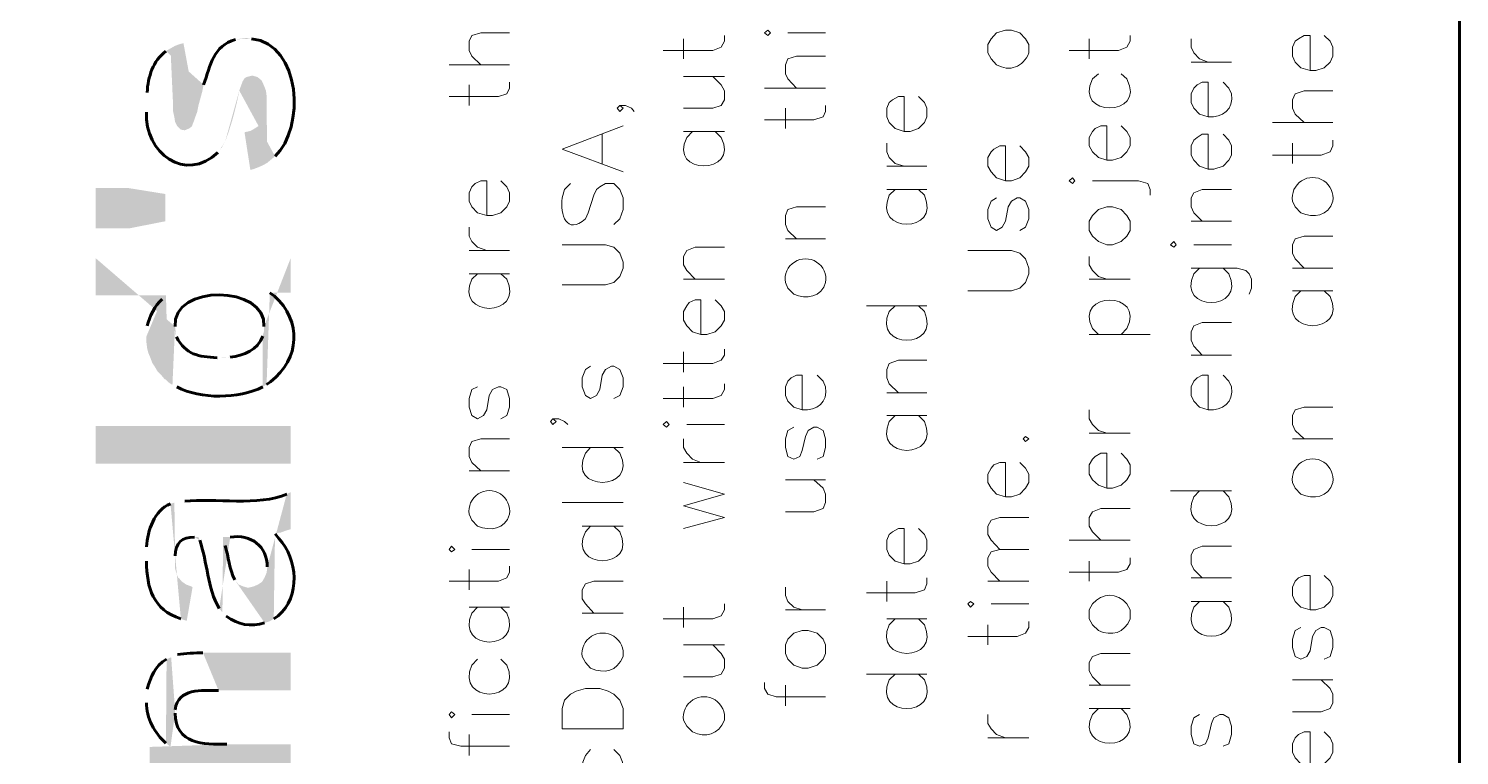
# Model space of a CAD drawing. Header units: inches. Extents: x 5 to 516, y -193 to 129.
# Drawn here: x 283.44 to 290.78, y -90.44 to -86.71 of the extents above; entities that cross this region are included whole.
import ezdxf

# ---------------------------------------------------------------- set-up
doc = ezdxf.new("R2010")
doc.units = ezdxf.units.IN
doc.header["$MEASUREMENT"] = 0
doc.layers.add('PDF3_Geometry', color=7, linetype='Continuous')
doc.layers.add('PDF3_Solid Fills', color=7, linetype='Continuous')

msp = doc.modelspace()

# ---------------------------------------------------------------- hatches: boundary and pattern name
at = {"layer": 'PDF3_Solid Fills', "transparency": 33554559}
h = msp.add_hatch(color=256, dxfattribs=at)
h.paths.add_polyline_path([(284.0404191, -87.1066008), (284.0404191, -87.139932)], flags=0)
h.paths.add_polyline_path([(284.4070622, -87.3465854), (284.4237278, -87.3232536), (284.4270609, -87.3232536), (284.4337272, -87.3099211), (284.4437265, -87.2932555)], flags=0)
h.paths.add_polyline_path([(284.4437265, -87.2932555, 0.042607808), (284.5170552, -87.0299391)], flags=0)
h.paths.add_polyline_path([(284.5170552, -87.0299391), (284.5237214, -87.0099403), (284.5337208, -86.9832754), (284.5437201, -86.9666098), (284.5537195, -86.9599436), (284.5803844, -86.9532773), (284.5870507, -86.9532773), (284.6103825, -86.9599436), (284.6303812, -86.9766092), (284.6337144, -86.9832754), (284.6437137, -87.0032741), (284.6537131, -87.0299391), (284.6570462, -87.056604), (284.6570462, -87.0899352), (284.6603793, -87.3999153), (284.7003768, -87.3665841)], flags=0)
h.paths.add_polyline_path([(284.5803844, -86.7632895), (284.5537195, -86.7599564), (284.5237214, -86.7632895), (284.4970565, -86.7666226)], flags=0)
h.paths.add_polyline_path([(284.3337336, -86.999941), (284.3270674, -87.0332722), (284.3070686, -87.1066008), (284.3004024, -87.139932), (284.290403, -87.166597), (284.2837368, -87.1865957), (284.2770706, -87.2032613), (284.2737374, -87.2132606), (284.260405, -87.22326), (284.2370731, -87.2332594), (284.2170744, -87.2299262), (284.1970757, -87.2099275), (284.1870763, -87.1899288), (284.1837432, -87.166597), (284.177077, -87.1365989), (284.177077, -87.1032677), (284.1637445, -86.8132863), (284.1404127, -86.8266188)], flags=0)
h.paths.add_polyline_path([(284.0437522, -87.0399384), (284.0404191, -87.0699365)], flags=0)
for points in [[(284.1637446, -86.8132847), (284.177077, -87.1032661), (284.177077, -87.0832674), (284.1804102, -87.0566024), (284.1904095, -87.0299374), (284.2004089, -87.0099387), (284.2170745, -86.98994), (284.2370732, -86.9766075), (284.2637382, -86.9666082), (284.230407, -86.7866197), (284.2137414, -86.7899528), (284.1870764, -86.7999522)], [(284.54372, -87.2432566), (284.5737181, -87.4365775), (284.5870506, -87.4332444), (284.6137155, -87.423245), (284.6370473, -87.4132457), (284.6603792, -87.3999132), (284.6570461, -87.089933), (284.6570461, -87.1232642), (284.6503798, -87.1499292), (284.6303811, -87.1965929), (284.6170486, -87.2099254), (284.5970499, -87.2232578), (284.5737181, -87.2365903)], [(284.1370798, -87.6998957), (283.9504251, -87.73656), (283.780436, -87.73656), (283.780436, -87.5299066), (283.9504251, -87.5299066), (284.1370798, -87.5599047)], [(284.780372, -88.9431496), (284.780372, -88.7498286), (283.7804361, -88.7498286), (283.7804361, -88.9431496)]]:
    msp.add_hatch(color=256, dxfattribs=at).paths.add_polyline_path(points)
h = msp.add_hatch(color=256, dxfattribs=at)
h.paths.add_polyline_path([(283.7804361, -87.8898826), (283.7804361, -88.0798704), (284.1404131, -88.0798704), (284.1537455, -88.5265084), (284.1737443, -88.5398409), (284.1870767, -88.2398601)], flags=0)
h.paths.add_polyline_path([(284.6437141, -88.2398601), (284.6570466, -88.5365078), (284.6737122, -88.0665379), (284.780372, -88.0665379), (284.780372, -87.8898826)], flags=0)
h = msp.add_hatch(color=256, dxfattribs=at)
h.paths.add_polyline_path([(284.0404191, -88.2898576), (284.0404191, -88.3231888), (284.0437522, -88.3498538), (284.0504184, -88.3765187), (284.0604178, -88.3998506), (284.0704171, -88.4265155), (284.0837496, -88.4465142), (284.0970821, -88.4698461), (284.1170808, -88.4898448), (284.1337464, -88.5098435), (284.1370795, -88.5098435), (284.1537451, -88.5265091), (284.1404127, -88.0798711), (284.1204139, -88.0998698)], flags=0)
h.paths.add_polyline_path([(284.0437522, -88.2365277), (284.0404191, -88.2631927)], flags=0)
h = msp.add_hatch(color=256, dxfattribs=at)
h.paths.add_polyline_path([(284.1737444, -88.5398416), (284.1970762, -88.5498409)], flags=0)
h.paths.add_polyline_path([(284.637048, -88.5498409), (284.6570467, -88.5365085), (284.6437142, -88.2398608), (284.6437142, -88.2631927), (284.637048, -88.2898576)], flags=0)
h.paths.add_polyline_path([(284.470392, -88.3965174), (284.4370608, -88.3998506), (284.4037296, -88.3998506)], flags=0)
h.paths.add_polyline_path([(284.1937431, -88.2931907), (284.1870768, -88.2665258), (284.1870768, -88.2398608)], flags=0)
h = msp.add_hatch(color=256, dxfattribs=at)
h.paths.add_polyline_path([(284.0404191, -89.4364516), (284.0404191, -89.4431178)], flags=0)
h.paths.add_polyline_path([(284.2170744, -89.7397655), (284.2470725, -89.7497648), (284.2770706, -89.5764426), (284.2704043, -89.5731095), (284.2437394, -89.5631101), (284.2204075, -89.5464445), (284.2070751, -89.5297789), (284.2037419, -89.5297789), (284.1937426, -89.5064471), (284.1870763, -89.4797821), (284.1870763, -89.4497841), (284.1837432, -89.143137), (284.1637445, -89.1498033)], flags=0)
h.paths.add_polyline_path([(284.0404191, -89.3697892), (284.0404191, -89.4031204)], flags=0)
h = msp.add_hatch(color=256, dxfattribs=at)
h.paths.add_polyline_path([(284.1837433, -89.1431354), (284.1870764, -89.4497824), (284.1870764, -89.4164512)], flags=0)
h.paths.add_polyline_path([(284.28707, -89.3197908), (284.3070687, -89.3197908), (284.313735, -89.3364564)], flags=0)
h.paths.add_polyline_path([(284.4137286, -89.6864339), (284.4303942, -89.7064326), (284.4337273, -89.3197908), (284.4703916, -89.3197908)], flags=0)
h.paths.add_polyline_path([(284.6603794, -89.4731143), (284.6703788, -89.7530963), (284.6937106, -89.7397638), (284.7003769, -89.3031252), (284.7237087, -89.2964589), (284.7303749, -89.2964589), (284.7570399, -89.2864596), (284.7803717, -89.2797933), (284.7803717, -89.0898055), (284.760373, -89.0998049)], flags=0)
h.paths.add_polyline_path([(284.2370732, -89.1364692), (284.2070752, -89.1398023)], flags=0)
h = msp.add_hatch(color=256, dxfattribs=at)
h.paths.add_polyline_path([(284.4303943, -89.7064335), (284.450393, -89.7264322)], flags=0)
h.paths.add_polyline_path([(284.6470471, -89.7597634), (284.6703789, -89.7530971), (284.6603796, -89.4731151), (284.6603796, -89.4764482), (284.6570464, -89.5031132), (284.6470471, -89.526445), (284.6337146, -89.5497768), (284.6137159, -89.5631093), (284.590384, -89.5731087), (284.5637191, -89.5797749), (284.560386, -89.5797749), (284.5370541, -89.5731087), (284.5137223, -89.5631093), (284.4937236, -89.5397775)], flags=0)
h.paths.add_polyline_path([(284.4437268, -89.3631221), (284.4370605, -89.3397903), (284.4337274, -89.3197916)], flags=0)
h = msp.add_hatch(color=256, dxfattribs=at)
h.paths.add_polyline_path([(284.0404191, -90.1564032), (284.0404191, -90.1697357)], flags=0)
h.paths.add_polyline_path([(284.1404127, -90.3763891), (284.1637445, -90.3963879), (284.1670776, -89.9364174), (284.1437458, -89.9464167)], flags=0)
h.paths.add_polyline_path([(284.0437522, -90.0997402), (284.0404191, -90.1297383)], flags=0)
h = msp.add_hatch(color=256, dxfattribs=at)
h.paths.add_polyline_path([(284.0570848, -90.3963883), (284.0570848, -90.5730436), (284.7803718, -90.5730436), (284.7803718, -90.3830558), (284.4537261, -90.3830558)], flags=0)
h.paths.add_polyline_path([(284.1870765, -90.223066), (284.1670778, -89.9364178), (284.1637447, -90.3963883)], flags=0)
h = msp.add_hatch(color=256, dxfattribs=at)
h.paths.add_polyline_path([(284.1670775, -89.9364195), (284.1870763, -90.2230678), (284.1870763, -90.2064022)], flags=0)
h.paths.add_polyline_path([(284.4103953, -90.1064086), (284.7803716, -90.1064086), (284.7803716, -89.9130877), (284.3304004, -89.9130877)], flags=0)
h.paths.add_polyline_path([(284.2004087, -89.923087), (284.1937425, -89.9264202)], flags=0)

# ---------------------------------------------------------------- linework, layer by layer
at = {"layer": 'PDF3_Geometry', "lineweight": 60}
for points in [[(290.7799874, -122.9609644), (290.7799874, -32.9700706), (155.7886422, -32.9700706), (155.7886422, -122.9609644)], [(284.697044, -88.0832043), (284.6737121, -88.0665387)], [(284.6570465, -88.5365086), (284.6770453, -88.5231761)], [(284.720376, -89.3264565), (284.7003773, -89.3031246)], [(284.6937111, -89.7397633), (284.7170429, -89.7230977)]]:
    msp.add_lwpolyline(points, dxfattribs=at)
at = {"layer": 'PDF3_Geometry', "lineweight": 15}
for points in [[(285.7569762, -86.8966127), (285.7103125, -86.8532821), (285.69698, -86.823284), (285.69698, -86.7766203), (285.7103125, -86.7466223), (285.7569762, -86.7332898), (285.9036335, -86.7332898)], [(287.3335412, -86.7332897), (287.5268621, -86.7332897)], [(288.5701292, -86.8366189), (288.5701292, -86.7932884), (288.5534636, -86.7632903), (288.5234655, -86.7332922), (288.480135, -86.7199598), (288.4501369, -86.7199598), (288.4034732, -86.7332922), (288.3768083, -86.7632903), (288.3601427, -86.7932884), (288.3601427, -86.8366189), (288.3768083, -86.866617), (288.4034732, -86.8966151)], [(286.6935828, -86.8232836), (286.9468999, -86.8232836), (286.9902305, -86.806618), (287.0068961, -86.7766199), (287.0068961, -86.7466219)], [(286.7969096, -86.8666158), (286.7969096, -86.7632891)], [(288.7767826, -86.8232836), (289.0300997, -86.8232836), (289.0734303, -86.806618), (289.0900959, -86.7766199), (289.0900959, -86.7466219)], [(288.8801094, -86.8666158), (288.8801094, -86.7632891)], [(289.49007, -86.8832807), (289.4467395, -86.8666151), (289.4167414, -86.836617), (289.4034089, -86.806619), (289.4034089, -86.7632884)], [(290.0133697, -86.9266129), (290.0133697, -86.7466244), (289.9833716, -86.7466244), (289.9533735, -86.76329), (289.9367079, -86.7766225), (289.9233755, -86.8066206), (289.9233755, -86.8532843), (289.9367079, -86.8832823), (289.966706, -86.9132804), (290.0133697, -86.9266129), (290.0433678, -86.9266129), (290.0866983, -86.9132804), (290.1166964, -86.8832823), (290.1300289, -86.8532843), (290.1300289, -86.8066206), (290.1166964, -86.7766225), (290.0866983, -86.7466244)], [(287.3768717, -87.0166069), (287.3335411, -86.9699432), (287.3202087, -86.9432782), (287.3202087, -86.8966146), (287.3335411, -86.8666165), (287.3768717, -86.853284), (287.5268621, -86.853284)], [(289.403409, -86.8832807), (289.6100625, -86.8832807)], [(285.5936532, -86.8966127), (285.9036333, -86.8966127)], [(286.7969096, -86.9566098), (287.0068961, -86.9566098)], [(286.7969096, -87.1199328), (286.9469, -87.1199328), (286.9902305, -87.1066003), (287.0068961, -87.0766022), (287.0068961, -87.0299385), (286.9902305, -86.9999404), (286.9469, -86.9566099)], [(288.9267728, -86.9432778), (288.8967747, -86.9699428)], [(289.0734301, -86.9699428), (289.043432, -86.9432778)], [(285.5936532, -87.0599356), (285.8469703, -87.0599356), (285.8903008, -87.0466032), (285.9036333, -87.0166051), (285.9036333, -86.986607)], [(285.6969799, -87.1066008), (285.6969799, -86.999941)], [(287.2135495, -87.0166069), (287.5268628, -87.0166069)], [(289.6100623, -87.0466057), (289.5967298, -87.0166077), (289.5667318, -86.9866096)], [(289.983372, -87.1932618), (289.9367083, -87.1499312), (289.9233758, -87.1199332), (289.9233758, -87.0766026), (289.9367083, -87.0466045), (289.983372, -87.0299389), (290.1300293, -87.0299389)], [(287.9301699, -87.2399236), (287.9301699, -87.0599351), (287.9001718, -87.0599351), (287.8701738, -87.0766007), (287.8535082, -87.0899332), (287.8401757, -87.1199313), (287.8401757, -87.1632618), (287.8535082, -87.1932599), (287.8835062, -87.223258), (287.9301699, -87.2399236), (287.960168, -87.2399236), (288.0034986, -87.223258), (288.0334966, -87.1932599), (288.0468291, -87.1632618), (288.0468291, -87.1199313), (288.0334966, -87.0899332), (288.0034986, -87.0599351)], [(286.4702636, -87.1066008), (286.4869292, -87.1199333), (286.4702636, -87.1365989), (286.4569311, -87.1199333), (286.4702636, -87.1066008), (286.5002617, -87.1066008), (286.5302597, -87.1199333), (286.5435922, -87.1365989)], [(287.2135495, -87.1799299), (287.4668666, -87.1799299), (287.5135303, -87.1632643), (287.5268628, -87.1365993), (287.5268628, -87.1066012)], [(287.3202093, -87.2232586), (287.3202093, -87.1199319)], [(286.4869294, -87.4465787), (286.1736161, -87.3299196), (286.4869294, -87.2099273)], [(286.7969096, -87.2399236), (287.0068961, -87.2399236)], [(286.8435731, -87.2399236), (286.813575, -87.2699216)], [(286.9902303, -87.2699216), (286.9602322, -87.2399236)], [(288.9701033, -87.3865816), (288.9701033, -87.2099263), (288.9401052, -87.2099263), (288.9101072, -87.2232588), (288.8967747, -87.2399244), (288.8801091, -87.2699225), (288.8801091, -87.313253), (288.8967747, -87.3432511), (288.9267728, -87.3732492), (288.9701033, -87.3865816), (289.0001014, -87.3865816), (289.0434319, -87.3732492), (289.07343, -87.3432511), (289.0900956, -87.313253), (289.0900956, -87.2699225), (289.07343, -87.2399244), (289.0434319, -87.2099263)], [(289.820049, -87.1932618), (290.1300291, -87.1932618)], [(286.3802696, -87.4032466), (286.3802696, -87.2532562)], [(287.9301699, -87.4165785), (287.8835062, -87.403246), (287.8535082, -87.3732479), (287.8401757, -87.3432499), (287.8401757, -87.2999193)], [(288.4501366, -87.4932405), (288.4501366, -87.3132521), (288.4201385, -87.3132521), (288.3901405, -87.3299177), (288.376808, -87.3432501), (288.3601424, -87.3732482), (288.3601424, -87.4165788), (288.376808, -87.4465768), (288.4034729, -87.4765749), (288.4501366, -87.4932405), (288.4801347, -87.4932405), (288.5234652, -87.4765749), (288.5534633, -87.4465768), (288.5701289, -87.4165788), (288.5701289, -87.3732482), (288.5534633, -87.3432501), (288.5234652, -87.3132521)], [(289.49007, -87.4332468), (289.49007, -87.2532584), (289.4600719, -87.2532584), (289.433407, -87.2699239), (289.4167414, -87.2832564), (289.4034089, -87.3132545), (289.4034089, -87.3599182), (289.4167414, -87.3865831), (289.4467395, -87.4165812), (289.49007, -87.4332468), (289.5200681, -87.4332468), (289.5667318, -87.4165812), (289.5967298, -87.3865831), (289.6100623, -87.3599182), (289.6100623, -87.3132545), (289.5967298, -87.2832564), (289.5667318, -87.2532584)], [(289.820049, -87.3599178), (290.070033, -87.3599178), (290.1166966, -87.3432522), (290.1300291, -87.3132541), (290.1300291, -87.283256)], [(289.9233757, -87.4032466), (289.9233757, -87.2999199)], [(287.840176, -87.4165785), (288.0468294, -87.4165785)], [(285.7869739, -87.6698988), (285.7869739, -87.4932435), (285.7569758, -87.4932435), (285.7269777, -87.506576), (285.7103121, -87.5232416), (285.6969797, -87.5532397), (285.6969797, -87.5965702), (285.7103121, -87.6265683), (285.7403102, -87.6565664), (285.7869739, -87.6698988), (285.816972, -87.6698988), (285.8603025, -87.6565664), (285.8903006, -87.6265683), (285.9036331, -87.5965702), (285.9036331, -87.5532397), (285.8903006, -87.5232416), (285.8603025, -87.4932435)], [(286.2169466, -87.5065725), (286.1869486, -87.5365705), (286.1736161, -87.5799011)], [(286.2936084, -87.6865609), (286.3069409, -87.6565628), (286.3369389, -87.5665686), (286.3502714, -87.5365705), (286.366937, -87.5232381), (286.3969351, -87.5065725), (286.4402656, -87.5065725), (286.4702637, -87.5365705), (286.4869293, -87.5799011), (286.4869293, -87.6398972), (286.4702637, -87.6865609), (286.4402656, -87.716559)], [(287.840176, -87.5365727), (288.0468294, -87.5365727)], [(287.8835064, -87.5365727), (287.8535084, -87.5665708)], [(288.0334968, -87.5665708), (288.0034988, -87.5365727)], [(288.8967743, -87.4932405), (289.1334258, -87.4932405), (289.1800894, -87.506573), (289.1934219, -87.5365711), (289.1934219, -87.5665692)], [(289.4600715, -87.6998957), (289.4167409, -87.6565651), (289.4034084, -87.6265671), (289.4034084, -87.5799034), (289.4167409, -87.5532384), (289.4600715, -87.5365728), (289.6100618, -87.5365728)], [(288.4034731, -87.5799049), (288.3768082, -87.5965705), (288.3601426, -87.639901), (288.3601426, -87.6865647), (288.3768082, -87.7298953), (288.4034731, -87.7465609), (288.4334712, -87.7298953), (288.4501368, -87.6998972), (288.4634693, -87.6265686), (288.4801349, -87.5965705), (288.510133, -87.5799049), (288.5234655, -87.5799049), (288.5534635, -87.5965705), (288.5701291, -87.639901), (288.5701291, -87.6865647), (288.5534635, -87.7298953), (288.5234655, -87.7465609)], [(287.3768717, -87.7898897), (287.3335411, -87.7465591), (287.3202087, -87.716561), (287.3202087, -87.6698974), (287.3335411, -87.6398993), (287.3768717, -87.6265668), (287.5268621, -87.6265668)], [(285.7869739, -87.8498868), (285.7403102, -87.8332212), (285.7103121, -87.8032231), (285.6969797, -87.7765581), (285.6969797, -87.7298945)], [(289.403409, -87.6998957), (289.6100625, -87.6998957)], [(286.1736161, -88.0265417), (286.3969352, -88.0265417), (286.4402657, -88.0132092), (286.4702638, -87.9832111), (286.4869294, -87.9398806), (286.4869294, -87.9098825), (286.4702638, -87.8632188), (286.4402657, -87.8332208), (286.3969352, -87.8198883), (286.1736161, -87.8198883)], [(286.8569058, -87.9965448), (286.8135753, -87.9532143), (286.7969097, -87.9232162), (286.7969097, -87.8798857), (286.8135753, -87.8498876), (286.8569058, -87.833222), (287.0068962, -87.833222)], [(287.3202093, -87.7898897), (287.5268627, -87.7898897)], [(289.416741, -87.8198865), (289.6100619, -87.8198865)], [(289.983372, -87.9398807), (289.9367083, -87.893217), (289.9233758, -87.863219), (289.9233758, -87.8198884), (289.9367083, -87.7898903), (289.983372, -87.7765579), (290.1300293, -87.7765579)], [(285.6969799, -87.8498868), (285.9036334, -87.8498868)], [(288.2568159, -88.0565386), (288.4801349, -88.0565386), (288.5234655, -88.0432061), (288.5534636, -88.013208), (288.5701292, -87.9698774), (288.5701292, -87.9398794), (288.5534636, -87.8932157), (288.5234655, -87.8632176), (288.4801349, -87.8498851), (288.2568159, -87.8498851)], [(288.9701033, -87.9965448), (288.9267728, -87.9832124), (288.8967747, -87.9532143), (288.8801091, -87.9232162), (288.8801091, -87.8798857)], [(285.6969799, -87.9698776), (285.9036334, -87.9698776)], [(285.7403104, -87.9698776), (285.7103123, -87.9965425)], [(285.8903008, -87.9965425), (285.8603027, -87.9698776)], [(289.403409, -87.9398807), (289.6400605, -87.9398807), (289.6833911, -87.9532132), (289.7000567, -87.9698788), (289.7133892, -87.9965438), (289.7133892, -88.0432074), (289.7000567, -88.0732055)], [(289.4467395, -87.9398807), (289.4167414, -87.9698788)], [(289.5967299, -87.9698788), (289.5667318, -87.9398807)], [(289.9233757, -87.9398807), (290.1300291, -87.9398807)], [(286.7969096, -87.9965448), (287.0068961, -87.9965448)], [(288.8801094, -87.9965448), (289.0900959, -87.9965448)], [(289.9233757, -88.0565386), (290.1300291, -88.0565386)], [(289.9667062, -88.0565386), (289.9367081, -88.0865366)], [(290.1166966, -88.0865366), (290.0866985, -88.0565386)], [(286.8869035, -88.2798587), (286.8869035, -88.1032033), (286.8569055, -88.1032033), (286.8269074, -88.1165358), (286.8135749, -88.1332014), (286.7969093, -88.1631995), (286.7969093, -88.20653), (286.8135749, -88.2365281), (286.843573, -88.2665262), (286.8869035, -88.2798587), (286.9169016, -88.2798587), (286.9602322, -88.2665262), (286.9902303, -88.2365281), (287.0068958, -88.20653), (287.0068958, -88.1631995), (286.9902303, -88.1332014), (286.9602322, -88.1032033)], [(287.7368492, -88.1332006), (288.0468293, -88.1332006)], [(287.8835064, -88.1332006), (287.8535084, -88.1631987)], [(288.0334968, -88.1631987), (288.0034988, -88.1332006)], [(288.8801094, -88.2798587), (289.1934226, -88.2798587)], [(288.9267728, -88.2798587), (288.8967747, -88.2498606)], [(289.0734301, -88.2498606), (289.043432, -88.2798587)], [(289.4600715, -88.3865175), (289.4167409, -88.3398539), (289.4034084, -88.3098558), (289.4034084, -88.2665252), (289.4167409, -88.2365272), (289.4600715, -88.2198616), (289.6100618, -88.2198616)], [(286.6935828, -88.4298497), (286.9468999, -88.4298497), (286.9902305, -88.4131841), (287.0068961, -88.3865192), (287.0068961, -88.3565211)], [(286.7969096, -88.4731785), (286.7969096, -88.3698518)], [(287.9001722, -88.5798408), (287.8535085, -88.5331771), (287.8401761, -88.503179), (287.8401761, -88.4598485), (287.8535085, -88.4298504), (287.9001722, -88.4131848), (288.0468295, -88.4131848)], [(289.403409, -88.3865175), (289.6100625, -88.3865175)], [(286.3202734, -88.4431817), (286.2936084, -88.4598473), (286.2769428, -88.5031778), (286.2769428, -88.5498415), (286.2936084, -88.593172), (286.3202734, -88.6098376), (286.3502714, -88.593172), (286.366937, -88.563174), (286.3802695, -88.4898453), (286.3969351, -88.4598473), (286.4269332, -88.4431817), (286.4402657, -88.4431817), (286.4702638, -88.4598473), (286.4869294, -88.5031778), (286.4869294, -88.5498415), (286.4702638, -88.593172), (286.4402657, -88.6098376)], [(287.5268625, -88.5498392), (287.5135301, -88.5198411), (287.483532, -88.489843)], [(289.6100623, -88.5498392), (289.5967298, -88.5198411), (289.5667318, -88.489843)], [(285.7403104, -88.5498405), (285.7103123, -88.563173), (285.6969799, -88.6098367), (285.6969799, -88.6531672), (285.7103123, -88.6964978), (285.7403104, -88.7131634), (285.7703085, -88.6964978), (285.7869741, -88.6664997), (285.8003066, -88.5931711), (285.8169722, -88.563173), (285.8469702, -88.5498405), (285.8603027, -88.5498405), (285.8903008, -88.563173), (285.9036333, -88.6098367), (285.9036333, -88.6531672), (285.8903008, -88.6964978), (285.8603027, -88.7131634)], [(286.6935828, -88.6098376), (286.9468999, -88.6098376), (286.9902305, -88.593172), (287.0068961, -88.563174), (287.0068961, -88.5331759)], [(286.7969096, -88.6531664), (286.7969096, -88.5498397)], [(287.840176, -88.5798408), (288.0468294, -88.5798408)], [(286.1269518, -88.7131635), (286.1436174, -88.726496), (286.1269518, -88.7431616), (286.1136193, -88.726496), (286.1269518, -88.7131635), (286.1569499, -88.7131635), (286.186948, -88.726496), (286.2036136, -88.7431616)], [(287.840176, -88.6964986), (288.0468294, -88.6964986)], [(287.8835064, -88.6964986), (287.8535084, -88.7264967)], [(288.0334968, -88.7264967), (288.0034988, -88.6964986)], [(288.9701033, -88.7864926), (288.9267728, -88.7731601), (288.8967747, -88.743162), (288.8801091, -88.7131639), (288.8801091, -88.6665003)], [(289.983372, -88.8164894), (289.9367083, -88.7731589), (289.9233758, -88.7431608), (289.9233758, -88.6964971), (289.9367083, -88.666499), (289.983372, -88.6531666), (290.1300293, -88.6531666)], [(286.8135745, -88.7431604), (287.0068954, -88.7431604)], [(287.3635398, -88.7564923), (287.3335417, -88.7731579), (287.3202092, -88.8164885), (287.3202092, -88.859819), (287.3335417, -88.9064827), (287.3635398, -88.9198152), (287.3935378, -88.9064827), (287.4068703, -88.8764846), (287.4235359, -88.803156), (287.4368684, -88.7731579), (287.4668665, -88.7564923), (287.4835321, -88.7564923), (287.5135301, -88.7731579), (287.5268626, -88.8164885), (287.5268626, -88.859819), (287.5135301, -88.9064827), (287.4835321, -88.9198152)], [(288.8801094, -88.7864926), (289.0900959, -88.7864926)], [(285.7569762, -88.9798124), (285.7103125, -88.9364819), (285.69698, -88.9064838), (285.69698, -88.8598201), (285.7103125, -88.829822), (285.7569762, -88.8164896), (285.9036335, -88.8164896)], [(286.1736161, -88.8598216), (286.4869294, -88.8598216)], [(286.3202734, -88.8598216), (286.2936084, -88.8898197)], [(286.4702638, -88.8898197), (286.4402657, -88.8598216)], [(286.8869035, -88.9364836), (286.843573, -88.919818), (286.8135749, -88.88982), (286.7969093, -88.8598219), (286.7969093, -88.8164913)], [(289.9233757, -88.8164894), (290.1300291, -88.8164894)], [(286.7969096, -88.9364836), (287.0068961, -88.9364836)], [(288.4501366, -89.1131386), (288.4501366, -88.9364832), (288.4201385, -88.9364832), (288.3901405, -88.9498157), (288.376808, -88.9664813), (288.3601424, -88.9964794), (288.3601424, -89.0398099), (288.376808, -89.069808), (288.4034729, -89.0998061), (288.4501366, -89.1131386), (288.4801347, -89.1131386), (288.5234652, -89.0998061), (288.5534633, -89.069808), (288.5701289, -89.0398099), (288.5701289, -88.9964794), (288.5534633, -88.9664813), (288.5234652, -88.9364832)], [(288.9701033, -89.0698064), (288.9701033, -88.8898179), (288.9401052, -88.8898179), (288.9101072, -88.9064835), (288.8967747, -88.919816), (288.8801091, -88.9498141), (288.8801091, -88.9964777), (288.8967747, -89.0264758), (288.9267728, -89.0531408), (288.9701033, -89.0698064), (289.0001014, -89.0698064), (289.0434319, -89.0531408), (289.07343, -89.0264758), (289.0900956, -88.9964777), (289.0900956, -88.9498141), (289.07343, -88.919816), (289.0434319, -88.8898179)], [(285.6969799, -88.9798124), (285.9036334, -88.9798124)], [(286.7969096, -89.2764616), (287.0068961, -89.2197985), (286.7969096, -89.1598024), (287.0068961, -89.0998062), (286.7969096, -89.0398101)], [(287.3202093, -89.0264776), (287.5268627, -89.0264776)], [(287.3202093, -89.1898006), (287.4668665, -89.1898006), (287.5135302, -89.173135), (287.5268627, -89.1431369), (287.5268627, -89.0998064), (287.5135302, -89.0698083), (287.4668665, -89.0264777)], [(289.2967493, -89.0831383), (289.6100626, -89.0831383)], [(289.4467395, -89.0831383), (289.4167414, -89.1131364)], [(289.5967299, -89.1131364), (289.5667318, -89.0831383)], [(286.1736161, -89.1431354), (286.4869294, -89.1431354)], [(288.4201389, -89.3831204), (288.3768084, -89.3364568), (288.3601428, -89.3064587), (288.3601428, -89.2631281), (288.3768084, -89.2331301), (288.4201389, -89.2197976), (288.5701293, -89.2197976)], [(288.9401056, -89.3364587), (288.8967751, -89.2931281), (288.8801095, -89.26313), (288.8801095, -89.2197995), (288.8967751, -89.1898014), (288.9401056, -89.1731358), (289.090096, -89.1731358)], [(286.2769429, -89.2631296), (286.4869294, -89.2631296)], [(286.3202734, -89.2631296), (286.2936084, -89.2931277)], [(286.4702638, -89.2931277), (286.4402657, -89.2631296)], [(287.9301699, -89.4564495), (287.9301699, -89.276461), (287.9001718, -89.276461), (287.8701738, -89.2931266), (287.8535082, -89.3064591), (287.8401757, -89.3364572), (287.8401757, -89.3831208), (287.8535082, -89.4131189), (287.8835062, -89.443117), (287.9301699, -89.4564495), (287.960168, -89.4564495), (288.0034986, -89.443117), (288.0334966, -89.4131189), (288.0468291, -89.3831208), (288.0468291, -89.3364572), (288.0334966, -89.3064591), (288.0034986, -89.276461)], [(288.7767826, -89.3364587), (289.0900959, -89.3364587)], [(289.4600715, -89.5297785), (289.4167409, -89.486448), (289.4034084, -89.4564499), (289.4034084, -89.4131193), (289.4167409, -89.3831213), (289.4600715, -89.3664557), (289.6100618, -89.3664557)], [(285.7103119, -89.3831204), (285.9036328, -89.3831204)], [(288.4201389, -89.5464434), (288.3768084, -89.4997798), (288.3601428, -89.4697817), (288.3601428, -89.4264511), (288.3768084, -89.3964531), (288.4201389, -89.3831206), (288.5701293, -89.3831206)], [(288.7767826, -89.4997783), (289.0300997, -89.4997783), (289.0734303, -89.4864458), (289.0900959, -89.4564477), (289.0900959, -89.4264496)], [(288.8801094, -89.5464434), (288.8801094, -89.4431167)], [(285.5936532, -89.5464434), (285.8469703, -89.5464434), (285.8903008, -89.5297778), (285.9036333, -89.4997798), (285.9036333, -89.4697817)], [(285.6969799, -89.5897722), (285.6969799, -89.4864455)], [(287.7368492, -89.6064405), (287.9868332, -89.6064405), (288.0334969, -89.5897749), (288.0468293, -89.5597769), (288.0468293, -89.5297788)], [(289.403409, -89.5297785), (289.6100625, -89.5297785)], [(290.0133697, -89.6931015), (290.0133697, -89.5164462), (289.9833716, -89.5164462), (289.9533735, -89.5297787), (289.9367079, -89.5464443), (289.9233755, -89.5764423), (289.9233755, -89.6197729), (289.9367079, -89.649771), (289.966706, -89.679769), (290.0133697, -89.6931015), (290.0433678, -89.6931015), (290.0866983, -89.679769), (290.1166964, -89.649771), (290.1300289, -89.6197729), (290.1300289, -89.5764423), (290.1166964, -89.5464443), (290.0866983, -89.5164462)], [(286.3369391, -89.7097664), (286.2936086, -89.6631028), (286.276943, -89.6364378), (286.276943, -89.5897741), (286.2936086, -89.5597761), (286.3369391, -89.5464436), (286.4869295, -89.5464436)], [(287.4068702, -89.6931015), (287.3635397, -89.679769), (287.3335416, -89.649771), (287.3202091, -89.6197729), (287.3202091, -89.5764423)], [(287.840176, -89.6497693), (287.840176, -89.5464426)], [(288.3601427, -89.5464434), (288.5701292, -89.5464434)], [(286.6935828, -89.7397633), (286.9468999, -89.7397633), (286.9902305, -89.7230977), (287.0068961, -89.6930996), (287.0068961, -89.6631015)], [(288.3768076, -89.6631047), (288.5701285, -89.6631047)], [(288.896775, -89.6631015), (288.8801094, -89.6930996), (288.8801094, -89.7397633), (288.896775, -89.7697614), (288.926773, -89.7997594)], [(289.0900959, -89.7397633), (289.0900959, -89.6930996), (289.0734303, -89.6631015)], [(289.403409, -89.6497693), (289.6100625, -89.6497693)], [(289.4467395, -89.6497693), (289.4167414, -89.6797674)], [(289.5967299, -89.6797674), (289.5667318, -89.6497693)], [(285.6969799, -89.6797696), (285.9036334, -89.6797696)], [(285.7403104, -89.6797696), (285.7103123, -89.7097677)], [(285.8903008, -89.7097677), (285.8603027, -89.6797696)], [(286.2769429, -89.7097664), (286.4869294, -89.7097664)], [(286.7969096, -89.7830955), (286.7969096, -89.6797688)], [(287.3202093, -89.6931015), (287.5268627, -89.6931015)], [(287.840176, -89.7397633), (288.0468294, -89.7397633)], [(287.8835064, -89.7397633), (287.8535084, -89.7697614)], [(288.0334968, -89.7697614), (288.0034988, -89.7397633)], [(288.2568159, -89.8297606), (288.510133, -89.8297606), (288.5534636, -89.813095), (288.5701292, -89.783097), (288.5701292, -89.7530989)], [(288.3601427, -89.8730894), (288.3601427, -89.7697627)], [(289.9667062, -89.7830955), (289.9367081, -89.7997611), (289.9233757, -89.8430916), (289.9233757, -89.8864222), (289.9367081, -89.9330859), (289.9667062, -89.9464183), (289.9967043, -89.9330859), (290.0133699, -89.9030878), (290.0267024, -89.8297592), (290.043368, -89.7997611), (290.0700329, -89.7830955), (290.0866985, -89.7830955), (290.1166966, -89.7997611), (290.1300291, -89.8430916), (290.1300291, -89.8864222), (290.1166966, -89.9330859), (290.0866985, -89.9464183)], [(286.7969096, -89.8730894), (287.0068961, -89.8730894)], [(286.7969096, -90.0364124), (286.9469, -90.0364124), (286.9902305, -90.02308), (287.0068961, -89.9930819), (287.0068961, -89.9464182), (286.9902305, -89.9164201), (286.9469, -89.8730896)], [(285.7403104, -89.9464185), (285.7103123, -89.9764165)], [(285.8903008, -89.9764165), (285.8603027, -89.9464185)], [(288.9401056, -90.0797446), (288.8967751, -90.0364141), (288.8801095, -90.006416), (288.8801095, -89.9630854), (288.8967751, -89.9330874), (288.9401056, -89.9164218), (289.090096, -89.9164218)], [(287.7368492, -90.0230805), (288.0468293, -90.0230805)], [(287.8835064, -90.0230805), (287.8535084, -90.0530786)], [(288.0334968, -90.0530786), (288.0034988, -90.0230805)], [(287.2135495, -90.0664093), (287.2135495, -90.0964074), (287.2302151, -90.1264054), (287.2735457, -90.1397379), (287.5268628, -90.1397379)], [(287.3202093, -90.1864035), (287.3202093, -90.0797437)], [(288.8801094, -90.0797446), (289.0900959, -90.0797446)], [(289.9233757, -90.0530774), (290.1300291, -90.0530774)], [(289.9233757, -90.2164003), (290.070033, -90.2164003), (290.1166967, -90.1997348), (290.1300291, -90.1697367), (290.1300291, -90.1264061), (290.1166967, -90.096408), (290.070033, -90.0530775)], [(285.7103119, -90.2297323), (285.9036328, -90.2297323)], [(288.4501366, -90.3497265), (288.4034729, -90.3330609), (288.376808, -90.3030628), (288.3601424, -90.2763979), (288.3601424, -90.2297342)], [(288.8801094, -90.1997354), (289.0900959, -90.1997354)], [(288.9267728, -90.1997354), (288.8967747, -90.2297335)], [(289.0734301, -90.2297335), (289.043432, -90.1997354)], [(289.4467395, -90.2297323), (289.4167414, -90.2463979), (289.403409, -90.2897284), (289.403409, -90.333059), (289.4167414, -90.3797227), (289.4467395, -90.3930551), (289.4767376, -90.3797227), (289.4900701, -90.3497246), (289.5067357, -90.276396), (289.5200682, -90.2463979), (289.5500662, -90.2297323), (289.5667318, -90.2297323), (289.5967299, -90.2463979), (289.6100624, -90.2897284), (289.6100624, -90.333059), (289.5967299, -90.3797227), (289.5667318, -90.3930551)], [(285.5936532, -90.3197262), (285.5936532, -90.3497243), (285.6069857, -90.3797224), (285.6536493, -90.3930549), (285.9036333, -90.3930549)], [(285.6969799, -90.4397205), (285.6969799, -90.3330606)], [(290.0133697, -90.4963846), (290.0133697, -90.3197292), (289.9833716, -90.3197292), (289.9533735, -90.3330617), (289.9367079, -90.3497273), (289.9233755, -90.3797254), (289.9233755, -90.4230559), (289.9367079, -90.453054), (289.966706, -90.4830521), (290.0133697, -90.4963846), (290.0433678, -90.4963846), (290.0866983, -90.4830521), (290.1166964, -90.453054), (290.1300289, -90.4230559), (290.1300289, -90.3797254), (290.1166964, -90.3497273), (290.0866983, -90.3197292)], [(286.3202734, -90.4097202), (286.2936084, -90.4397183)], [(286.4702638, -90.4397183), (286.4402657, -90.4097202)], [(288.3601427, -90.3497265), (288.5701292, -90.3497265)]]:
    msp.add_lwpolyline(points, dxfattribs=at)
for points in [[(287.2302145, -86.746625), (287.2435469, -86.7332925), (287.2302145, -86.71996), (287.2135489, -86.7332925)], [(289.49007, -87.1632649), (289.49007, -86.9866096), (289.4600719, -86.9866096), (289.433407, -86.9999421), (289.4167414, -87.0166077), (289.4034089, -87.0466057), (289.4034089, -87.0899363), (289.4167414, -87.1199344), (289.4467395, -87.1499325)], [(288.7934475, -87.5065725), (288.80678, -87.49324), (288.7934475, -87.4765744), (288.7767819, -87.49324)], [(288.8801094, -87.7465609), (288.896775, -87.7765589), (288.926773, -87.8032239), (288.9701036, -87.8198895), (289.0001017, -87.8198895), (289.0434322, -87.8032239), (289.0734303, -87.7765589), (289.0900959, -87.7465609), (289.0900959, -87.6998972), (289.0734303, -87.6698991), (289.0434322, -87.639901), (289.0001017, -87.6265686), (288.9701036, -87.6265686), (288.926773, -87.639901), (288.896775, -87.6698991), (288.8801094, -87.6998972)], [(289.3134142, -87.8332185), (289.3267467, -87.819886), (289.3134142, -87.8032204), (289.2967486, -87.819886)], [(287.4068702, -88.6664984), (287.4068702, -88.489843), (287.3768722, -88.489843), (287.3502072, -88.5031755), (287.3335416, -88.5198411), (287.3202091, -88.5498392), (287.3202091, -88.5931697), (287.3335416, -88.6231678), (287.3635397, -88.6531659)], [(289.49007, -88.6664984), (289.49007, -88.489843), (289.4600719, -88.489843), (289.433407, -88.5031755), (289.4167414, -88.5198411), (289.4034089, -88.5498392), (289.4034089, -88.5931697), (289.4167414, -88.6231678), (289.4467395, -88.6531659)], [(286.7102478, -88.7564923), (286.7235802, -88.7431598), (286.7102478, -88.7264942), (286.6935822, -88.7431598)], [(288.5401306, -88.8164894), (288.5534631, -88.8298219), (288.5701287, -88.8164894), (288.5534631, -88.8031569)], [(285.606986, -89.3964524), (285.6236516, -89.3831199), (285.606986, -89.3664543), (285.5936535, -89.3831199)], [(288.2701479, -89.6797696), (288.2868134, -89.663104), (288.2701479, -89.6497715), (288.2568154, -89.663104)], [(287.3202093, -89.9164182), (287.3335417, -89.9464163), (287.3635398, -89.9764144), (287.4068704, -89.99308), (287.4368685, -89.99308), (287.4835321, -89.9764144), (287.5135302, -89.9464163), (287.5268627, -89.9164182), (287.5268627, -89.8730877), (287.5135302, -89.8430896), (287.4835321, -89.8130915), (287.4368685, -89.799759), (287.4068704, -89.799759), (287.3635398, -89.8130915), (287.3335417, -89.8430896), (287.3202093, -89.8730877)], [(286.4869294, -90.3030613), (286.1736161, -90.3030613), (286.1736161, -90.1997346), (286.1869486, -90.1564041), (286.2169467, -90.126406), (286.2469447, -90.1097404), (286.2936084, -90.0964079), (286.366937, -90.0964079), (286.4102676, -90.1097404), (286.4402657, -90.126406), (286.4702638, -90.1564041), (286.4869294, -90.1997346)], [(285.606986, -90.2464006), (285.6236516, -90.229735), (285.606986, -90.2164025), (285.5936535, -90.229735)]]:
    msp.add_lwpolyline(points, close=True, dxfattribs=at)
for points in [[(290.1300291, -87.5965698, 1.174214095), (289.9233757, -87.5965698), (289.9367082, -87.6265679), (289.9667063, -87.656566)], [(287.5268627, -88.0132098, 1.169547598), (287.3202093, -88.0132098), (287.3335417, -88.0432078), (287.3635398, -88.0732059)], [(290.1300291, -89.0398095, 1.174214095), (289.9233757, -89.0398095), (289.9367082, -89.0698076), (289.9667063, -89.0998057)], [(285.9036334, -89.2031325, 1.174214095), (285.6969799, -89.2031325), (285.7103124, -89.2331306), (285.7403105, -89.2631287)], [(286.4869294, -89.9330865, 1.153009687), (286.2769429, -89.9330865), (286.2936085, -89.9630846), (286.3202734, -89.9930827)], [(287.0068961, -90.2597325, 1.153009687), (286.7969096, -90.2597325), (286.8135752, -90.2897306), (286.8435733, -90.3197287)]]:
    msp.add_lwpolyline(points, format="xyb", dxfattribs=at)
at = {"layer": 'PDF3_Geometry', "lineweight": 60}
for points in [[(284.4970565, -86.7666226), (284.3830638, -86.8025648), (284.3690091, -86.8972254), (284.3337336, -86.999941)], [(284.7003768, -87.3665841), (284.8542558, -87.2234267), (284.837368, -86.791621), (284.5803844, -86.7632895)], [(284.1404127, -86.8266188), (284.0728614, -86.878671), (284.0484741, -86.9572771), (284.0437522, -87.0399384)], [(284.0404191, -87.139932), (284.0300864, -87.3483075), (284.2412951, -87.5067418), (284.4070622, -87.3465854)], [(284.1870767, -88.2398601), (284.1709111, -88.0200409), (284.6581576, -88.0254294), (284.6437141, -88.2398601)], [(284.1204139, -88.0998698), (284.0824719, -88.1311456), (284.0565847, -88.1899196), (284.0437522, -88.2365277)], [(284.6770453, -88.5231761), (284.8290355, -88.4036838), (284.8390904, -88.212696), (284.697044, -88.0832043)], [(284.4037296, -88.3998506), (284.3055692, -88.3947953), (284.2444065, -88.3853515), (284.1937431, -88.2931907)], [(284.637048, -88.2898576), (284.6148272, -88.3584088), (284.5369433, -88.3915733), (284.470392, -88.3965174)], [(284.1970762, -88.5498409), (284.3173463, -88.6145035), (284.5148336, -88.6105593), (284.637048, -88.5498409)], [(284.1637445, -89.1498033), (284.0766945, -89.1839678), (284.0481408, -89.2853502), (284.0404191, -89.3697892)], [(284.760373, -89.0998049), (284.6191598, -89.161912), (284.3882302, -89.1192481), (284.2370732, -89.1364692)], [(284.4703916, -89.3197908), (284.5789958, -89.3050139), (284.6593239, -89.3667322), (284.6603794, -89.4731143)], [(284.1870764, -89.4164512), (284.1916872, -89.3500666), (284.2192966, -89.3198463), (284.28707, -89.3197908)], [(284.313735, -89.3364564), (284.3538435, -89.4511712), (284.3528436, -89.5789964), (284.4137286, -89.6864339)], [(284.4937236, -89.5397775), (284.4638922, -89.4851699), (284.4633366, -89.4212295), (284.4437268, -89.3631221)], [(284.7170429, -89.7230977), (284.8302023, -89.6274372), (284.8182031, -89.430672), (284.720376, -89.3264565)], [(284.0404191, -89.4431178), (284.041919, -89.583331), (284.0733058, -89.6906019), (284.2170744, -89.7397655)], [(284.450393, -89.7264322), (284.5113891, -89.7702071), (284.5747184, -89.7813175), (284.6470471, -89.7597634)], [(284.1437458, -89.9464167), (284.0813053, -89.9825811), (284.0639176, -90.0343), (284.0437522, -90.0997402)], [(284.3304004, -89.9130877), (284.2896808, -89.9142543), (284.2402395, -89.9159764), (284.2004087, -89.923087)], [(284.1870763, -90.2064022), (284.2020198, -90.091854), (284.3245119, -90.108964), (284.4103953, -90.1064086)], [(284.0404191, -90.1697357), (284.0388636, -90.2451198), (284.0822497, -90.3282811), (284.1404127, -90.3763891)], [(284.4537261, -90.3830558), (284.3326227, -90.3835558), (284.1892986, -90.3823336), (284.1870765, -90.223066)]]:
    msp.add_open_spline(points, degree=3, dxfattribs=at)
at = {"layer": 'PDF3_Geometry', "lineweight": 15}
for points in [[(288.4034732, -86.8966151), (288.4719133, -86.935557), (288.54002, -86.9082255), (288.5701292, -86.8366189)], [(288.8967747, -86.9699428), (288.7948368, -87.1682634), (289.175368, -87.1682634), (289.0734301, -86.9699428)], [(289.49007, -87.1632649), (289.5652874, -87.1722088), (289.6232281, -87.1231564), (289.6100623, -87.0466057)], [(286.813575, -87.2699216), (286.7140258, -87.4640203), (287.0897795, -87.4640759), (286.9902303, -87.2699216)], [(286.1736161, -87.5799011), (286.1628945, -87.664229), (286.1976701, -87.7746108), (286.2936084, -87.6865609)], [(287.8535084, -87.5665708), (287.7655696, -87.764947), (288.1214912, -87.7654469), (288.0334968, -87.5665708)], [(289.9667063, -87.656566), (290.0307577, -87.6851752), (290.108475, -87.6732871), (290.1300291, -87.5965698)], [(289.4167414, -87.9698788), (289.3248029, -88.1653663), (289.6886129, -88.165033), (289.5967299, -87.9698788)], [(285.7103123, -87.9965425), (285.6182627, -88.1966964), (285.9823505, -88.1969741), (285.8903008, -87.9965425)], [(287.3635398, -88.0732059), (287.4253692, -88.102704), (287.5073084, -88.0884272), (287.5268627, -88.0132098)], [(288.8967747, -88.2498606), (288.7972256, -88.0557064), (289.1729793, -88.0557064), (289.0734301, -88.2498606)], [(289.9367081, -88.0865366), (289.8448251, -88.2848573), (290.2086352, -88.2853017), (290.1166966, -88.0865366)], [(287.8535084, -88.1631987), (287.7630697, -88.3587972), (288.123991, -88.3591305), (288.0334968, -88.1631987)], [(287.4068702, -88.6664984), (287.4820876, -88.6754422), (287.5400284, -88.6263898), (287.5268625, -88.5498392)], [(289.49007, -88.6664984), (289.5652874, -88.6754422), (289.6232281, -88.6263898), (289.6100623, -88.5498392)], [(287.8535084, -88.7264967), (287.764403, -88.9247062), (288.1226578, -88.9252062), (288.0334968, -88.7264967)], [(286.2936084, -88.8898197), (286.192726, -89.0903068), (286.5706462, -89.0879181), (286.4702638, -88.8898197)], [(289.9667063, -89.0998057), (290.0307577, -89.128415), (290.108475, -89.1165268), (290.1300291, -89.0398095)], [(289.4167414, -89.1131364), (289.3248029, -89.3119014), (289.6886129, -89.311457), (289.5967299, -89.1131364)], [(285.7403105, -89.2631287), (285.8043619, -89.291738), (285.8820792, -89.2798498), (285.9036334, -89.2031325)], [(286.2936084, -89.2931277), (286.1962813, -89.491615), (286.5669798, -89.4893929), (286.4702638, -89.2931277)], [(289.0734303, -89.6631015), (289.0232113, -89.6038276), (288.946994, -89.6038276), (288.896775, -89.6631015)], [(285.7103123, -89.7097677), (285.6223735, -89.9081438), (285.9782952, -89.9086438), (285.8903008, -89.7097677)], [(288.926773, -89.7997594), (288.9953242, -89.8301464), (289.0601534, -89.8135919), (289.0900959, -89.7397633)], [(289.4167414, -89.6797674), (289.3287471, -89.8786435), (289.6846687, -89.8781436), (289.5967299, -89.6797674)], [(287.8535084, -89.7697614), (287.7630142, -89.9653599), (288.123991, -89.9656933), (288.0334968, -89.7697614)], [(286.3202734, -89.9930827), (286.3911022, -90.0220253), (286.4552648, -90.0096372), (286.4869294, -89.9330865)], [(285.7103123, -89.9764165), (285.6212069, -90.1746261), (285.9794618, -90.175126), (285.8903008, -89.9764165)], [(287.8535084, -90.0530786), (287.7616254, -90.2482327), (288.1254354, -90.248566), (288.0334968, -90.0530786)], [(286.8435733, -90.3197287), (286.9121244, -90.3501156), (286.9769536, -90.3335611), (287.0068961, -90.2597325)], [(288.8967747, -90.2297335), (288.7989477, -90.4262765), (289.1712572, -90.4262765), (289.0734301, -90.2297335)], [(286.2936084, -90.4397183), (286.1942259, -90.6356502), (286.5691463, -90.6332614), (286.4702638, -90.4397183)]]:
    msp.add_open_spline(points, degree=3, dxfattribs=at)

doc.saveas('drawing.dxf')
